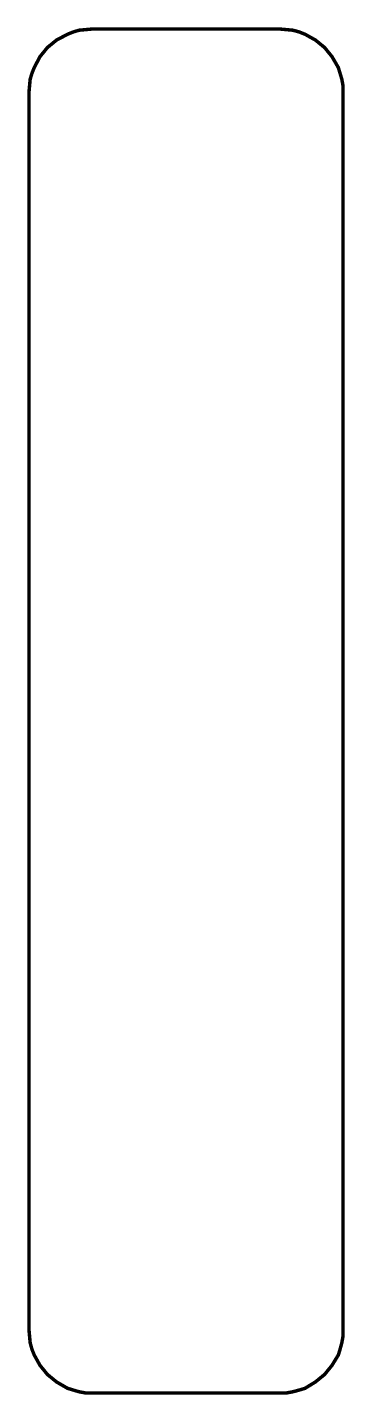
# Model space of a CAD drawing. Extents: x 0.05 to 0.96, y 0.05 to 4.01.
import ezdxf

# ---------------------------------------------------------------- set-up
doc = ezdxf.new("R2010")
doc.units = 0
doc.header["$LTSCALE"] = 0.166667
doc.layers.add('FOREGROUND', color=7, linetype='CONTINUOUS')

msp = doc.modelspace()

# ---------------------------------------------------------------- linework, layer by layer
at = {"layer": 'FOREGROUND', "linetype": 'CONTINUOUS', "const_width": 0.01}
msp.add_lwpolyline([(0.231667, 4.003333), (0.778333, 4.003333), (0.796667, 4.001667), (0.815, 4), (0.833333, 3.995), (0.85, 3.988333), (0.88, 3.971667), (0.906667, 3.95), (0.928333, 3.923333), (0.946667, 3.891667), (0.951667, 3.875), (0.956667, 3.858333), (0.96, 3.84), (0.96, 3.821667), (0.96, 0.24), (0.96, 0.221667), (0.956667, 0.203333), (0.951667, 0.185), (0.946667, 0.168333), (0.928333, 0.138333), (0.906667, 0.111667), (0.88, 0.09), (0.85, 0.071667), (0.833333, 0.066667), (0.815, 0.061667), (0.796667, 0.058333), (0.778333, 0.058333), (0.231667, 0.058333), (0.213333, 0.058333), (0.195, 0.061667), (0.178333, 0.066667), (0.161667, 0.071667), (0.13, 0.09), (0.103333, 0.111667), (0.081667, 0.138333), (0.065, 0.168333), (0.058333, 0.185), (0.053333, 0.203333), (0.051667, 0.221667), (0.05, 0.24), (0.05, 3.821667), (0.051667, 3.84), (0.053333, 3.858333), (0.058333, 3.875), (0.065, 3.891667), (0.081667, 3.923333), (0.103333, 3.95), (0.13, 3.971667), (0.161667, 3.988333), (0.178333, 3.995), (0.195, 4), (0.213333, 4.001667)], close=True, dxfattribs=at)

doc.saveas('drawing.dxf')
